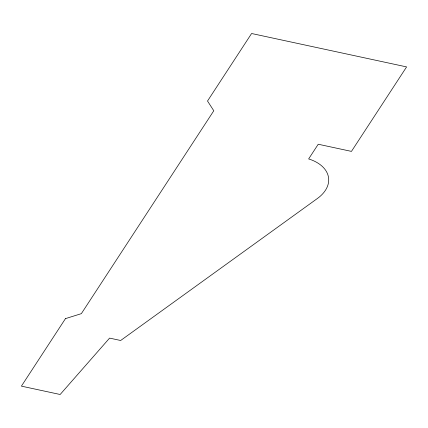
<?xml version="1.0" encoding="UTF-8"?>
<svg xmlns="http://www.w3.org/2000/svg" width="428" height="428" viewBox="0 0 428 428"><rect width="100%" height="100%" fill="white"/><g stroke="black" fill="none" stroke-linecap="round" stroke-linejoin="round"><path stroke-width="0.64" d="M65.473 318.619L21.4 386.142L60.15 394.493L109.589 338.104L120.664 340.49L317.405 198.485A40.494 25.648 -5.8 0 0 308.642 158.927L318.234 144.236L351.452 151.389L406.6 66.907L251.589 33.507L207.516 101.029L213.791 110.761L81.341 313.66L65.473 318.619"/></g></svg>
